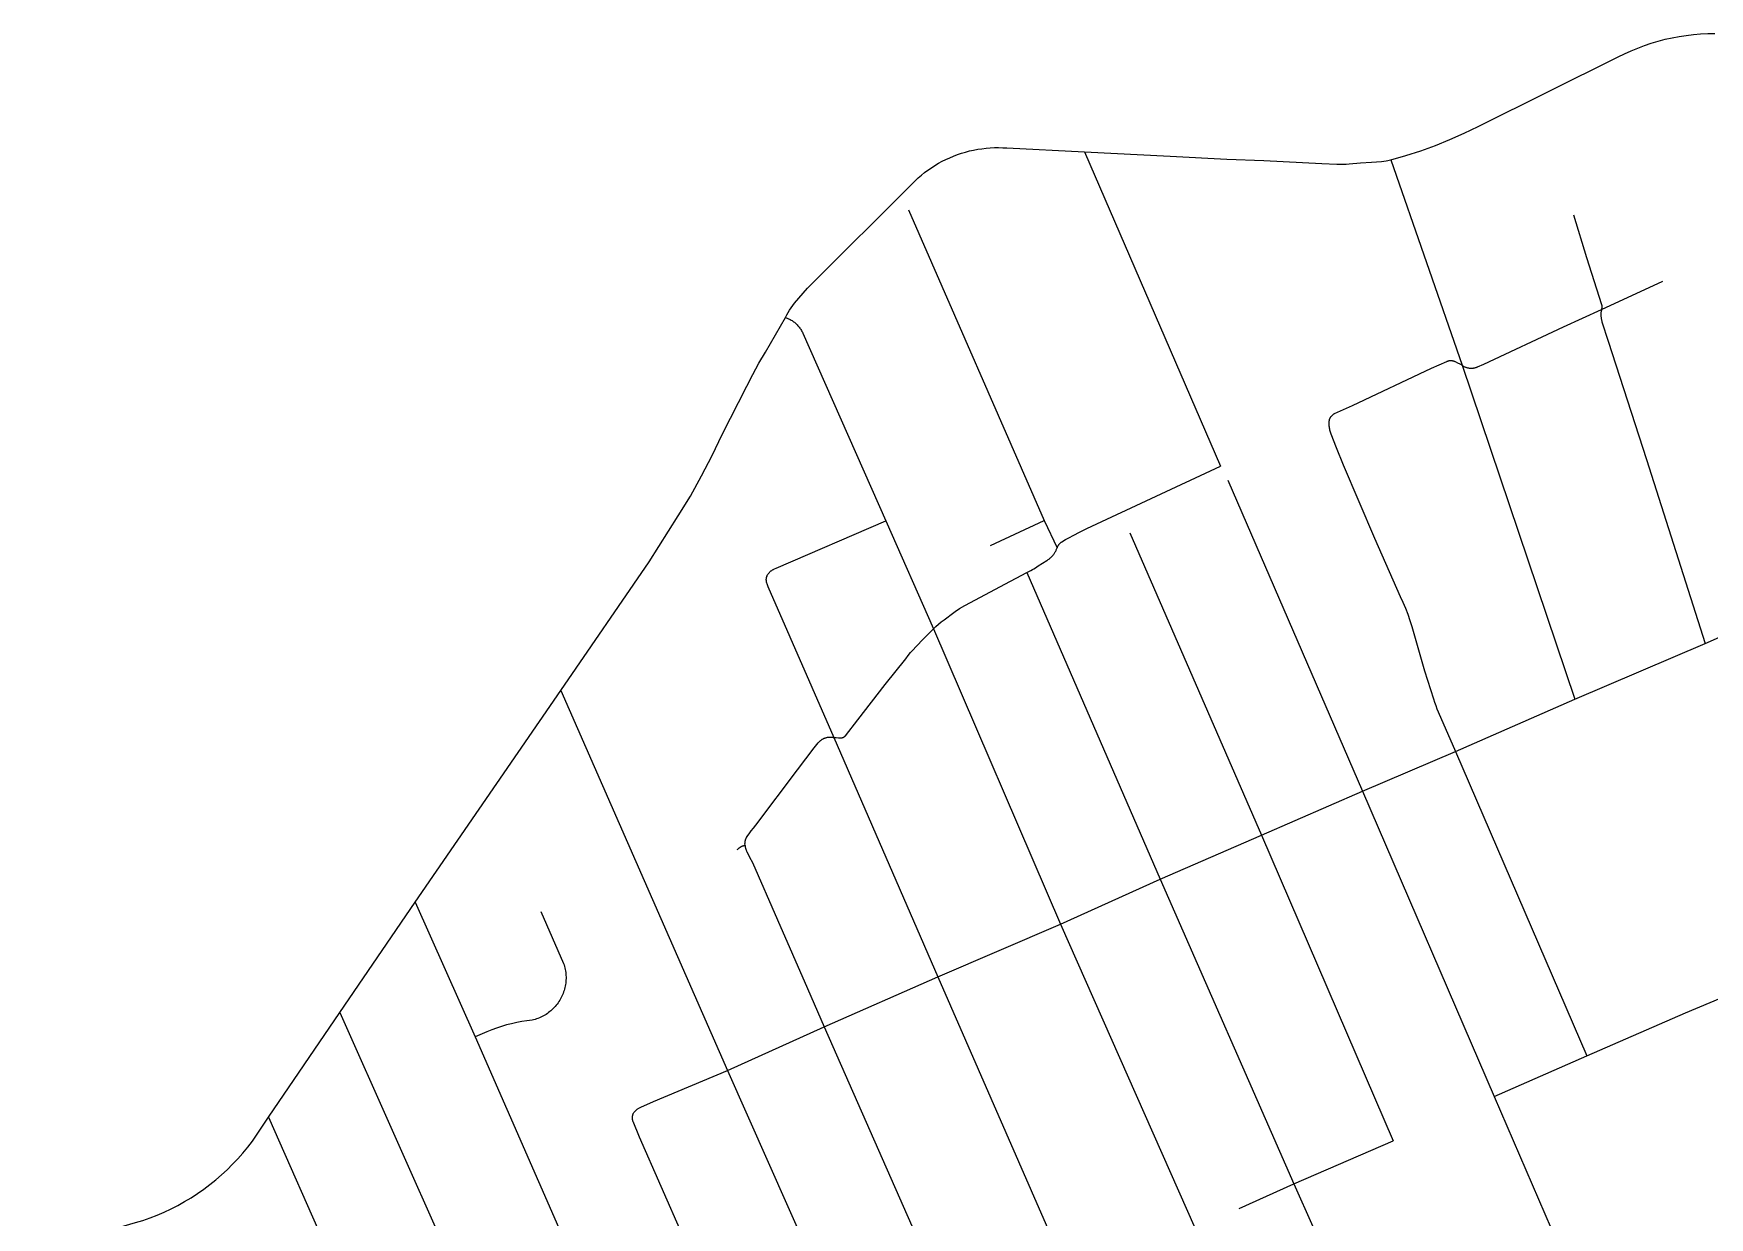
# Model space of a CAD drawing. Header units: inches. Extents: x 326453 to 344102, y 4677180 to 4689621.
# Drawn here: x 338889 to 340284, y 4688636 to 4689621 of the extents above; entities that cross this region are included whole.
import ezdxf

# ---------------------------------------------------------------- set-up
doc = ezdxf.new("R2010")
doc.units = ezdxf.units.IN
doc.header["$MEASUREMENT"] = 0
doc.layers.add('Street_Centreline', color=7, linetype='Continuous')

msp = doc.modelspace()

# ---------------------------------------------------------------- linework, layer by layer
at = {"layer": 'Street_Centreline'}
for p, q in [((339763.5931, 4689522.8843), (339876.7027, 4689261.2526)), ((340018.6763, 4689516.1675), (340077.8084, 4689345.2999)), ((339617.0774, 4689474.7508), (339730.152, 4689216.2818)), ((340193.9233, 4689391.7378), (340244.857, 4689415.3995)), ((340077.8084, 4689345.2999), (340171.7238, 4689067.381)), ((339882.8683, 4689249.8377), (339994.8664, 4688990.8725)), ((339598.2499, 4689215.9916), (339637.7935, 4689125.8909)), ((339685.3475, 4689195.2388), (339730.152, 4689216.2818)), ((339730.152, 4689216.2818), (339740.8104, 4689193.524)), ((339801.4607, 4689205.7672), (339910.8454, 4688954.3388)), ((339715.4987, 4689172.7834), (339826.6726, 4688917.5703)), ((340280.2927, 4689113.9005), (340371.7951, 4689154.3108)), ((339637.7935, 4689125.8909), (339743.6732, 4688880.2232)), ((340171.7238, 4689067.381), (340280.2927, 4689113.9005)), ((339206.499, 4688898.4416), (339327.7965, 4689074.5859)), ((339327.7965, 4689074.5859), (339466.5552, 4688758.5456)), ((340072.339, 4689023.9249), (340171.7238, 4689067.381)), ((339554.9729, 4689035.6265), (339641.5124, 4688836.3164)), ((339994.8664, 4688990.8725), (340072.339, 4689023.9249)), ((340072.339, 4689023.9249), (340181.7839, 4688770.6391)), ((339910.8454, 4688954.3388), (339994.8664, 4688990.8725)), ((339994.8664, 4688990.8725), (340104.6091, 4688736.7417)), ((339826.6726, 4688917.5703), (339910.8454, 4688954.3388)), ((339910.8454, 4688954.3388), (340020.4273, 4688700.0289)), ((339743.6732, 4688880.2232), (339826.6726, 4688917.5703)), ((339826.6726, 4688917.5703), (339937.6924, 4688664.0852)), ((339143.8273, 4688806.6332), (339206.499, 4688898.4416)), ((339206.499, 4688898.4416), (339256.4443, 4688786.646)), ((339641.5124, 4688836.3164), (339743.6732, 4688880.2232)), ((339743.6732, 4688880.2232), (339855.8077, 4688627.1377)), ((339546.9247, 4688794.7147), (339641.5124, 4688836.3164)), ((339641.5124, 4688836.3164), (339742.535, 4688605.0669)), ((339084.4035, 4688719.7603), (339143.8273, 4688806.6332)), ((339143.8273, 4688806.6332), (339276.9207, 4688507.6395)), ((339466.5552, 4688758.5456), (339546.9247, 4688794.7147)), ((339546.9247, 4688794.7147), (339639.7979, 4688584.359)), ((339256.4443, 4688786.646), (339369.4641, 4688528.4993)), ((340104.6091, 4688736.7417), (340181.7839, 4688770.6391)), ((339466.5552, 4688758.5456), (339551.9565, 4688565.738)), ((340104.6091, 4688736.7417), (340152.0787, 4688627.0578)), ((339084.4035, 4688719.7603), (339185.7463, 4688489.681)), ((339937.6924, 4688664.0852), (340020.4273, 4688700.0289)), ((339892.289, 4688643.5682), (339937.6924, 4688664.0852)), ((339937.6924, 4688664.0852), (339953.7427, 4688628.6455))]:
    msp.add_line(p, q, dxfattribs=at)
for points in [[(340018.6763, 4689516.1675), (340031.1502, 4689519.807), (340043.4954, 4689523.8612), (340055.6984, 4689528.3255), (340067.7454, 4689533.195), (340079.623, 4689538.4643), (340091.3179, 4689544.1274), (340207.7461, 4689601.9052), (340213.0941, 4689604.5756), (340218.5315, 4689607.0587), (340224.0518, 4689609.3515), (340229.6484, 4689611.4513), (340235.3146, 4689613.3555), (340241.0434, 4689615.0619), (340246.828, 4689616.5685), (340252.6614, 4689617.8733), (340258.5366, 4689618.9748), (340264.4465, 4689619.8716), (340270.384, 4689620.5628), (340276.3418, 4689621.0475), (340282.313, 4689621.325), (340288.2901, 4689621.3951)], [(339514.6594, 4689385.174), (339515.7385, 4689387.2305), (339516.8838, 4689389.2508), (339518.094, 4689391.2329), (339519.368, 4689393.1747), (339520.7043, 4689395.0741), (339522.1015, 4689396.9291), (339532.926, 4689409.4646), (339622.5883, 4689498.8581), (339625.1475, 4689501.2214), (339627.7879, 4689503.4937), (339630.5061, 4689505.6722), (339633.2988, 4689507.7543), (339636.1627, 4689509.7375), (339639.0942, 4689511.6192), (339642.0897, 4689513.3972), (339645.1457, 4689515.0693), (339648.2582, 4689516.6335), (339651.4236, 4689518.0878), (339654.6379, 4689519.4305), (339657.8972, 4689520.6599), (339661.1975, 4689521.7746), (339664.5348, 4689522.773), (339667.905, 4689523.6542), (339671.304, 4689524.4168), (339674.7276, 4689525.0601), (339678.1715, 4689525.5833), (339681.6317, 4689525.9856), (339685.1038, 4689526.2666), (339688.5836, 4689526.426), (339692.0669, 4689526.4635), (339695.5494, 4689526.3792), (339699.0267, 4689526.173), (339763.5931, 4689522.8843)], [(339763.5931, 4689522.8843), (339834.8542, 4689519.2445), (339882.193, 4689516.7164), (339912.8801, 4689515.6303), (339961.2264, 4689513.191), (339973.5833, 4689512.7344), (339976.1833, 4689512.6793), (339978.7837, 4689512.7062), (339981.382, 4689512.8149), (339983.9755, 4689513.0055), (339993.2765, 4689513.7369), (340002.591, 4689514.2702), (340006.635, 4689514.5305), (340010.6673, 4689514.9338), (340014.6827, 4689515.4797), (340018.6763, 4689516.1675)], [(340170.4889, 4689470.4507), (340181.4595, 4689435.1141), (340193.9418, 4689396.013), (340194.006, 4689395.7117), (340194.0602, 4689395.4084), (340194.1044, 4689395.1035), (340194.1386, 4689394.7973), (340194.1626, 4689394.4902), (340194.1765, 4689394.1824), (340194.1803, 4689393.8744), (340194.1738, 4689393.5663), (340194.1573, 4689393.2587), (340194.1306, 4689392.9518), (340194.0938, 4689392.6459), (340194.047, 4689392.3414), (340193.9901, 4689392.0386), (340193.9233, 4689391.7378)], [(339327.7965, 4689074.5859), (339401.2256, 4689181.8272), (339425.5149, 4689220.1524), (339435.5097, 4689236.5492), (339444.9259, 4689253.2849), (339453.7521, 4689270.3392), (339461.9775, 4689287.6913), (339482.4199, 4689328.0785), (339487.4047, 4689337.6217), (339492.6324, 4689347.0341), (339498.0994, 4689356.3095), (339514.6594, 4689385.174)], [(339514.6594, 4689385.174), (339518.7326, 4689383.4094), (339519.4444, 4689382.997), (339520.1418, 4689382.5606), (339520.824, 4689382.1008), (339521.4901, 4689381.618), (339522.1395, 4689381.1129), (339522.7713, 4689380.5861), (339523.3849, 4689380.0381), (339523.9795, 4689379.4696), (339524.5545, 4689378.8812), (339525.1091, 4689378.2736), (339525.6428, 4689377.6475), (339526.1549, 4689377.0037), (339526.6448, 4689376.3428), (339527.112, 4689375.6657), (339527.556, 4689374.9731), (339527.9761, 4689374.2658), (339528.372, 4689373.5447), (339528.7432, 4689372.8105), (339529.0892, 4689372.0641), (339598.2499, 4689215.9916)], [(340077.8084, 4689345.2999), (340078.1838, 4689345.0453), (340078.5676, 4689344.8037), (340078.9596, 4689344.5754), (340079.3591, 4689344.3607), (340079.7657, 4689344.1598), (340080.179, 4689343.9729), (340080.5984, 4689343.8004), (340081.0236, 4689343.6423), (340081.4538, 4689343.4988), (340081.8888, 4689343.3702), (340082.3279, 4689343.2566), (340082.7706, 4689343.1581), (340083.2165, 4689343.0748), (340083.6649, 4689343.0069), (340084.1154, 4689342.9544), (340084.5675, 4689342.9173), (340085.0205, 4689342.8958), (340085.474, 4689342.8898), (340085.9275, 4689342.8993), (340086.3804, 4689342.9244), (340086.8321, 4689342.965), (340087.2822, 4689343.021), (340087.7301, 4689343.0924), (340088.1753, 4689343.1792), (340088.6172, 4689343.2811), (340089.0554, 4689343.3982), (340089.4894, 4689343.5302), (340089.9185, 4689343.6769), (340090.3424, 4689343.8383), (340090.7605, 4689344.0142), (340096.0638, 4689346.3524), (340162.3374, 4689377.3439), (340193.9233, 4689391.7378)], [(340193.9233, 4689391.7378), (340193.7844, 4689391.1113), (340193.6667, 4689390.4805), (340193.5704, 4689389.846), (340193.4955, 4689389.2086), (340193.4423, 4689388.5691), (340193.4106, 4689387.9282), (340193.4006, 4689387.2865), (340193.4123, 4689386.6449), (340193.4456, 4689386.004), (340193.5006, 4689385.3646), (340193.5771, 4689384.7275), (340193.6751, 4689384.0933), (340193.7944, 4689383.4627), (340193.935, 4689382.8366), (340194.0966, 4689382.2155), (340194.2791, 4689381.6003), (340199.3444, 4689365.5242), (340231.3488, 4689266.8922), (340280.2927, 4689113.9005)], [(339967.4223, 4689300.0664), (339967.5401, 4689300.3686), (339967.6681, 4689300.6667), (339967.806, 4689300.9603), (339967.9536, 4689301.2492), (339968.1109, 4689301.5329), (339968.2777, 4689301.8111), (339968.4537, 4689302.0836), (339968.6388, 4689302.35), (339968.8327, 4689302.61), (339969.0353, 4689302.8634), (339969.2462, 4689303.1098), (339969.4654, 4689303.349), (339969.6924, 4689303.5807), (339969.9271, 4689303.8046), (339970.1692, 4689304.0205), (339970.4184, 4689304.2282), (339970.6745, 4689304.4273), (339970.9371, 4689304.6178), (339971.206, 4689304.7992), (339971.4808, 4689304.9716), (339971.7613, 4689305.1346), (339986.5815, 4689311.9052), (340052.4696, 4689342.8867), (340065.1516, 4689348.5915), (340065.4009, 4689348.6986), (340065.6536, 4689348.7973), (340065.9096, 4689348.8873), (340066.1684, 4689348.9686), (340066.4299, 4689349.0412), (340066.6937, 4689349.1048), (340066.9594, 4689349.1595), (340067.2269, 4689349.2052), (340067.4957, 4689349.2419), (340067.7656, 4689349.2694), (340068.0364, 4689349.2878), (340068.3075, 4689349.297), (340068.5789, 4689349.2971), (340068.85, 4689349.288), (340069.1208, 4689349.2697), (340069.3907, 4689349.2423), (340069.6596, 4689349.2058), (340069.927, 4689349.1602), (340070.1928, 4689349.1057), (340070.4566, 4689349.0421), (340070.7181, 4689348.9697), (340070.977, 4689348.8885), (340071.233, 4689348.7986), (340071.4858, 4689348.7001), (340071.7352, 4689348.5931), (340071.9808, 4689348.4777), (340073.9535, 4689347.4745), (340075.8966, 4689346.4149), (340077.8084, 4689345.2999)], [(339967.4223, 4689300.0664), (339967.3305, 4689299.8049), (339967.248, 4689299.5403), (339967.1748, 4689299.273), (339967.1109, 4689299.0033), (339967.0566, 4689298.7316), (339967.0118, 4689298.4581), (339966.9766, 4689298.1832), (339966.951, 4689297.9072), (339966.9351, 4689297.6305), (339966.9289, 4689297.3535), (339966.9386, 4689296.5177), (339966.9759, 4689295.6828), (339967.0406, 4689294.8495), (339967.1327, 4689294.0188), (339967.2521, 4689293.1916), (339967.3986, 4689292.3688), (339967.5722, 4689291.5512), (339967.7726, 4689290.7398), (339967.9996, 4689289.9354), (339968.253, 4689289.139), (339968.5324, 4689288.3513), (339972.973, 4689277.0062), (339978.9032, 4689262.5289), (340005.0703, 4689201.5104), (340026.2864, 4689153.0471), (340028.5508, 4689148.1545), (340030.6516, 4689143.1895), (340032.5865, 4689138.1575), (340034.3534, 4689133.0641), (340035.9503, 4689127.9149), (340046.6817, 4689091.1665), (340054.0864, 4689067.7131), (340054.9488, 4689064.9564), (340055.8947, 4689062.2271), (340056.9233, 4689059.5279), (340058.0336, 4689056.8613), (340072.339, 4689023.9249)], [(339740.8104, 4689193.524), (339740.9344, 4689193.8414), (339741.0693, 4689194.1543), (339741.2149, 4689194.4624), (339741.3711, 4689194.7652), (339741.5377, 4689195.0625), (339741.7145, 4689195.3538), (339741.9013, 4689195.6388), (339742.0978, 4689195.9172), (339742.3038, 4689196.1886), (339742.5191, 4689196.4528), (339742.7433, 4689196.7093), (339742.9764, 4689196.9579), (339743.2179, 4689197.1984), (339743.4675, 4689197.4303), (339743.7251, 4689197.6534), (339743.9902, 4689197.8675), (339744.2625, 4689198.0723), (339744.5418, 4689198.2676), (339744.8276, 4689198.453), (339747.9111, 4689200.3212), (339751.0441, 4689202.105), (339754.2243, 4689203.8033), (339759.8719, 4689206.6499), (339765.5756, 4689209.3824), (339876.7027, 4689261.2526)], [(339499.1854, 4689169.9068), (339499.3766, 4689170.2827), (339499.5806, 4689170.6519), (339499.7971, 4689171.0139), (339500.0258, 4689171.3684), (339500.2664, 4689171.7148), (339500.5187, 4689172.0528), (339500.7824, 4689172.382), (339501.0572, 4689172.702), (339501.3428, 4689173.0124), (339501.6387, 4689173.313), (339501.9448, 4689173.6032), (339502.2605, 4689173.8829), (339502.5857, 4689174.1516), (339502.9198, 4689174.4091), (339503.2624, 4689174.655), (339503.6133, 4689174.8891), (339503.972, 4689175.111), (339504.338, 4689175.3207), (339504.711, 4689175.5177), (339505.0904, 4689175.7018), (339505.476, 4689175.8729), (339506.9085, 4689176.4797), (339598.2499, 4689215.9916)], [(339715.4987, 4689172.7834), (339718.9447, 4689174.5937), (339720.2354, 4689175.2994), (339721.5021, 4689176.0474), (339722.7432, 4689176.837), (339723.9575, 4689177.6674), (339725.1437, 4689178.5375), (339732.2445, 4689182.9321), (339732.7891, 4689183.2559), (339733.3225, 4689183.598), (339733.844, 4689183.9578), (339734.353, 4689184.3351), (339734.8491, 4689184.7292), (339735.3315, 4689185.1399), (339735.7999, 4689185.5667), (339736.2536, 4689186.009), (339736.6921, 4689186.4663), (339737.1149, 4689186.9382), (339737.5216, 4689187.4241), (339737.9116, 4689187.9234), (339738.2846, 4689188.4356), (339738.6401, 4689188.96), (339738.9777, 4689189.4962), (339739.2971, 4689190.0435), (339739.5978, 4689190.6012), (339739.8795, 4689191.1687), (339740.1419, 4689191.7454), (339740.3847, 4689192.3307), (339740.6076, 4689192.9238), (339740.8104, 4689193.524)], [(339637.7935, 4689125.8909), (339639.9376, 4689127.9066), (339642.1406, 4689129.8578), (339644.4006, 4689131.7426), (339646.7156, 4689133.5594), (339649.0836, 4689135.3066), (339652.5476, 4689137.9007), (339656.0749, 4689140.4079), (339659.6634, 4689142.8268), (339664.0805, 4689145.3881), (339668.5702, 4689147.8197), (339693.1762, 4689161.0947), (339715.4987, 4689172.7834)], [(339499.1854, 4689169.9068), (339499.0863, 4689169.6998), (339498.9943, 4689169.4895), (339498.9097, 4689169.2762), (339498.8325, 4689169.0601), (339498.7628, 4689168.8414), (339498.7007, 4689168.6205), (339498.6462, 4689168.3976), (339498.5994, 4689168.1729), (339498.5605, 4689167.9467), (339498.5293, 4689167.7194), (339498.506, 4689167.4911), (339498.4906, 4689167.2621), (339498.4831, 4689167.0327), (339498.4835, 4689166.8032), (339498.4918, 4689166.5739), (339498.508, 4689166.345), (339498.5321, 4689166.1167), (339498.5641, 4689165.8895), (339498.6038, 4689165.6635), (339498.6514, 4689165.4389), (339498.7066, 4689165.2162), (339498.9288, 4689164.4303), (339499.1747, 4689163.6515), (339499.4441, 4689162.8805), (339499.7366, 4689162.118), (339500.0522, 4689161.3648), (339554.9729, 4689035.6265)], [(339554.9729, 4689035.6265), (339556.9419, 4689035.4755), (339558.9141, 4689035.3746), (339560.8883, 4689035.3238), (339561.0444, 4689035.3245), (339561.2005, 4689035.3304), (339561.3562, 4689035.3417), (339561.5115, 4689035.3583), (339561.6661, 4689035.3802), (339561.8199, 4689035.4074), (339561.9727, 4689035.4398), (339562.1243, 4689035.4774), (339562.2744, 4689035.5202), (339562.4231, 4689035.5681), (339562.57, 4689035.621), (339562.715, 4689035.6789), (339562.858, 4689035.7418), (339562.9987, 4689035.8095), (339563.1371, 4689035.8819), (339563.2729, 4689035.9591), (339563.4059, 4689036.0408), (339563.5361, 4689036.127), (339563.6633, 4689036.2176), (339563.7873, 4689036.3126), (339563.908, 4689036.4117), (339564.0252, 4689036.5148), (339564.1389, 4689036.622), (339564.2488, 4689036.7329), (339564.3549, 4689036.8475), (339564.4569, 4689036.9657), (339564.5549, 4689037.0873), (339574.8134, 4689050.2728), (339597.7165, 4689079.6434), (339614.8472, 4689101.1282), (339616.808, 4689103.7036), (339618.8528, 4689106.2129), (339620.9794, 4689108.6533), (339623.1853, 4689111.0222), (339629.9229, 4689117.9292), (339637.7935, 4689125.8909)], [(339481.0538, 4688945.7906), (339481.0071, 4688947.3312), (339481.0122, 4688947.6999), (339481.0302, 4688948.0682), (339481.061, 4688948.4356), (339481.1047, 4688948.8017), (339481.1611, 4688949.166), (339481.2303, 4688949.5282), (339481.3121, 4688949.8877), (339481.4064, 4688950.2441), (339481.5131, 4688950.597), (339481.6321, 4688950.946), (339481.7633, 4688951.2906), (339481.9064, 4688951.6304), (339482.0613, 4688951.9649), (339482.2278, 4688952.2939), (339482.4057, 4688952.6168), (339482.5948, 4688952.9333), (339484.357, 4688955.4015), (339486.1942, 4688957.8142), (339488.1047, 4688960.1694), (339489.9894, 4688962.6819), (339524.5986, 4689008.6461), (339538.5589, 4689027.032), (339539.6599, 4689028.4371), (339540.8031, 4689029.8082), (339541.9874, 4689031.1439), (339543.2117, 4689032.443), (339543.4835, 4689032.7134), (339543.7643, 4689032.9744), (339544.0539, 4689033.2256), (339544.3519, 4689033.4668), (339544.6579, 4689033.6977), (339544.9717, 4689033.9181), (339545.2927, 4689034.1276), (339545.6207, 4689034.326), (339545.9553, 4689034.5132), (339546.2961, 4689034.6889), (339546.6426, 4689034.8528), (339546.9946, 4689035.0048), (339547.4153, 4689035.1696), (339547.8416, 4689035.3197), (339548.2728, 4689035.4549), (339548.7084, 4689035.575), (339549.148, 4689035.6798), (339549.5909, 4689035.7694), (339550.0367, 4689035.8435), (339550.4848, 4689035.902), (339550.9347, 4689035.9449), (339551.3857, 4689035.9722), (339551.8375, 4689035.9838), (339552.2894, 4689035.9796), (339552.7408, 4689035.9598), (339553.1913, 4689035.9243), (339553.6403, 4689035.8731), (339554.0873, 4689035.8064), (339554.5316, 4689035.7242), (339554.9729, 4689035.6265)], [(339474.6194, 4688942.2669), (339475.0697, 4688942.754), (339475.3102, 4688942.9973), (339475.5587, 4688943.2322), (339475.815, 4688943.4587), (339476.0788, 4688943.6763), (339476.3499, 4688943.8848), (339476.6279, 4688944.0841), (339476.9124, 4688944.2738), (339477.2032, 4688944.4538), (339477.4999, 4688944.6238), (339477.8023, 4688944.7837), (339478.1098, 4688944.9333), (339478.4223, 4688945.0724), (339478.7392, 4688945.2008), (339479.0604, 4688945.3184), (339479.3853, 4688945.4251), (339479.7137, 4688945.5207), (339480.0451, 4688945.6052), (339480.3792, 4688945.6784), (339480.7155, 4688945.7402), (339481.0538, 4688945.7906)], [(339481.0538, 4688945.7906), (339481.0794, 4688945.4123), (339481.1178, 4688945.0351), (339481.169, 4688944.6594), (339481.2329, 4688944.2857), (339481.3095, 4688943.9144), (339481.3986, 4688943.5458), (339481.5001, 4688943.1805), (339481.614, 4688942.8189), (339481.7401, 4688942.4613), (339481.8783, 4688942.1082), (339482.0283, 4688941.76), (339482.1901, 4688941.4171), (339482.3634, 4688941.0799), (339482.5481, 4688940.7488), (339484.8571, 4688936.0788), (339487.2642, 4688931.4586), (339507.9794, 4688883.8292), (339532.9, 4688826.6354), (339546.9247, 4688794.7147)], [(339311.1489, 4688890.7251), (339330.0724, 4688847.5278), (339330.464, 4688846.3213), (339330.8133, 4688845.1018), (339331.1198, 4688843.8709), (339331.3832, 4688842.63), (339331.603, 4688841.3807), (339331.7791, 4688840.1245), (339331.9112, 4688838.8629), (339331.9992, 4688837.5974), (339332.0429, 4688836.3296), (339332.0423, 4688835.0611), (339331.9975, 4688833.7934), (339331.9084, 4688832.528), (339331.7752, 4688831.2665), (339331.598, 4688830.0105), (339331.377, 4688828.7614), (339331.1126, 4688827.5207), (339330.805, 4688826.2901), (339330.4546, 4688825.0709), (339330.0619, 4688823.8647), (339329.6273, 4688822.673), (339329.1513, 4688821.4971), (339328.6346, 4688820.3386), (339328.0777, 4688819.1989), (339327.4814, 4688818.0793), (339326.8464, 4688816.9812), (339326.1734, 4688815.9059), (339325.4632, 4688814.8548), (339324.7168, 4688813.8292), (339323.935, 4688812.8302), (339323.1188, 4688811.8591), (339322.2693, 4688810.9172), (339321.3873, 4688810.0054), (339320.474, 4688809.125), (339319.5306, 4688808.2771), (339318.5581, 4688807.4626), (339317.5578, 4688806.6826), (339316.5308, 4688805.9379), (339315.4785, 4688805.2296), (339314.4021, 4688804.5585), (339313.3029, 4688803.9253), (339312.1822, 4688803.3309), (339311.0415, 4688802.7761), (339309.8821, 4688802.2613), (339308.7055, 4688801.7874), (339307.513, 4688801.3549), (339306.3061, 4688800.9643), (339305.0863, 4688800.616), (339303.8551, 4688800.3106), (339299.544, 4688799.8085), (339295.252, 4688799.1635), (339290.9837, 4688798.3764), (339286.7439, 4688797.4481), (339282.5373, 4688796.3795), (339278.3684, 4688795.1718), (339274.242, 4688793.8265), (339270.1624, 4688792.3448), (339266.1344, 4688790.7285), (339256.4443, 4688786.646)], [(340181.7839, 4688770.6391), (340263.7354, 4688806.409), (340304.8141, 4688823.7997), (340341.7523, 4688840.3177), (340356.8918, 4688846.3709), (340376.1236, 4688853.4533), (340404.297, 4688861.8523), (340443.9718, 4688869.7998), (340454.7468, 4688871.0294)], [(339387.6297, 4688722.0389), (339387.8245, 4688722.4003), (339388.0314, 4688722.7548), (339388.2503, 4688723.1022), (339388.4807, 4688723.4419), (339388.7226, 4688723.7736), (339388.9755, 4688724.097), (339389.2393, 4688724.4115), (339389.5136, 4688724.717), (339389.7981, 4688725.013), (339390.0924, 4688725.2991), (339390.3963, 4688725.5751), (339390.7094, 4688725.8407), (339391.0313, 4688726.0955), (339391.3616, 4688726.3392), (339391.7, 4688726.5716), (339392.0461, 4688726.7924), (339392.602, 4688727.1208), (339393.1688, 4688727.4298), (339393.746, 4688727.719), (339394.3329, 4688727.9881), (339404.9032, 4688732.6157), (339466.5552, 4688758.5456)], [(338888.8139, 4688607.0514), (338973.7644, 4688631.9156), (338979.8275, 4688633.8012), (338985.8226, 4688635.8929), (338991.7427, 4688638.1884), (338997.5808, 4688640.6849), (339003.3302, 4688643.3796), (339008.9841, 4688646.2692), (339014.5359, 4688649.3505), (339019.9791, 4688652.6197), (339025.3074, 4688656.0731), (339030.5144, 4688659.7066), (339035.5943, 4688663.5161), (339040.5409, 4688667.497), (339045.3485, 4688671.6446), (339050.0116, 4688675.9542), (339054.5246, 4688680.4207), (339058.8822, 4688685.0389), (339063.0794, 4688689.8033), (339067.1113, 4688694.7085), (339070.9731, 4688699.7486), (339084.4035, 4688719.7602)], [(339387.6297, 4688722.0389), (339387.5341, 4688721.8071), (339387.4466, 4688721.5722), (339387.3673, 4688721.3343), (339387.2963, 4688721.0938), (339387.2337, 4688720.851), (339387.1797, 4688720.6062), (339387.1342, 4688720.3596), (339387.0973, 4688720.1116), (339387.069, 4688719.8625), (339387.0495, 4688719.6125), (339387.0386, 4688719.362), (339387.0365, 4688719.1113), (339387.0432, 4688718.8606), (339387.0585, 4688718.6104), (339387.0826, 4688718.3608), (339387.1153, 4688718.1122), (339387.1567, 4688717.8649), (339387.2066, 4688717.6192), (339387.2651, 4688717.3754), (339387.332, 4688717.1338), (339387.4073, 4688716.8946), (339387.4909, 4688716.6582), (339387.5826, 4688716.4249), (339393.0564, 4688703.187), (339428.9712, 4688621.3039)]]:
    msp.add_lwpolyline(points, dxfattribs=at)

doc.saveas('drawing.dxf')
